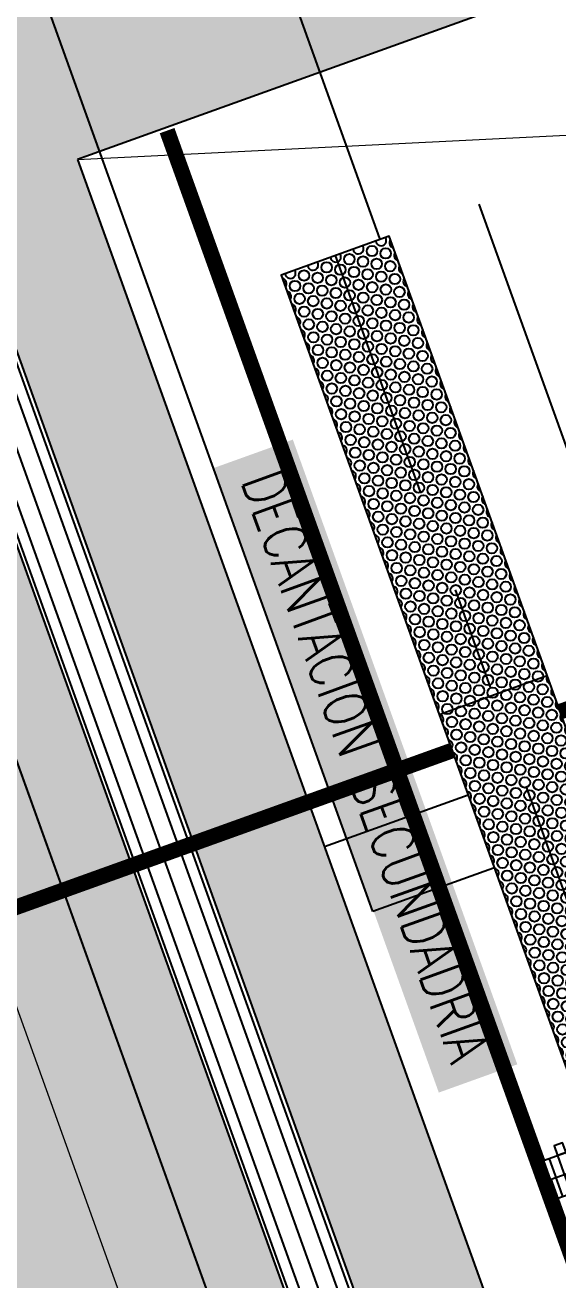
# Model space of a CAD drawing. Header units: millimetres. Extents: x 646993 to 648849, y 9708034 to 9709424.
# Drawn here: x 648235.957 to 648236.468, y 9709067.017 to 9709068.22 of the extents above; entities that cross this region are included whole.
import ezdxf

# ---------------------------------------------------------------- set-up
doc = ezdxf.new("R2010")
doc.units = ezdxf.units.MM
doc.header["$LTSCALE"] = 5
doc.header["$XCLIPFRAME"] = 2
doc.set_wipeout_variables(frame=1)
for name, pattern in [('CENTER2', [28.575000000000003, 19.05, -3.175, 3.175, -3.175]), ('DASHED2', [9.524999999999999, 6.35, -3.175]), ('HIDDEN', [9.524999999999999, 6.35, -3.175]), ('SLD-Centro', [19.05, 15.24, -1.27, 1.27, -1.27])]:
    doc.linetypes.add(name, pattern=pattern)
for name, color, linetype in [('00_RELLENO_X', 252, 'Continuous'), ('01-Dimensiones', 142, 'Continuous'), ('01-TEXTOS', 4, 'Continuous'), ('EB-Corte', 7, 'Continuous'), ('EB-tuberia', 240, 'Continuous'), ('HATCH AMBIENTE', 70, 'Continuous')]:
    doc.layers.add(name, color=color, linetype=linetype)
doc.layers.add('01-HATCH', color=56, linetype='Continuous', lineweight=5)
doc.layers.add('PROYECCION CUBIERTA', color=7, linetype='Continuous', true_color=0x000000)
doc.styles.add('Tex20', font='romans.shx', dxfattribs={"width": 0.8, "height": 0.04})
doc.styles.add('Tex40', font='romans.shx', dxfattribs={"width": 0.7, "height": 0.045})
doc.dimstyles.new('1_25', dxfattribs={"dimtxt": 0.055, "dimasz": 0.02, "dimexe": 0.015, "dimexo": 0, "dimgap": 0.0375, "dimtad": 1, "dimtoh": 1, "dimzin": 1, "dimdsep": 46, "dimtxsty": 'Tex40', "dimblk": 'DOT', "dimcen": 0, "dimdle": 0.0375, "dimclrd": 256, "dimclre": 256, "dimclrt": 4, "dimadec": 0, "dimazin": 1, "dimtfac": 1, "dimtix": 1, "dimtmove": 1, "dimatfit": 0, "dimldrblk": 'DOTSMALL', "dimfxl": 0.0015, "dimtfill": 1, "dimtolj": 1, "dimtzin": 0, "dimlwd": -1, "dimlwe": -1, "dimarcsym": 0})
picture_1 = doc.add_image_def('image1.jpg', size_in_pixel=(1920, 925))
picture_2 = doc.add_image_def('image2.ecw', size_in_pixel=(12715, 11262))

# ---------------------------------------------------------------- blocks, each defined once
blk = doc.blocks.new('*U90')
blk.add_wipeout([(0, 0.1104208364372603), (6.192992772898868, 0.11042117737883039), (6.1929927728989, 3.409415700872387e-07), (0, 0)])
blk.add_wipeout([(4.440892098500626e-16, 0.1104208364372603), (6.192992772898901, 0.11042117737884105), (6.192992772898869, 3.409415700872387e-07), (4.440892098500626e-16, 0)])
blk.add_wipeout([(4.440892098500626e-16, -1.7763568394002505e-15), (4.440892098500626e-16, 0.1104208364372603), (6.192992772898866, 0.11042117737882862), (6.192992772898866, 3.4094156831088185e-07)])
at = {"layer": 'EB-tuberia', "color": 8, "ltscale": 0.01}
for p, q in [((6.192992772898869, 0.0854464276567249), (2.601995619455622e-05, 0.08546199801359824)), ((6.192992258358772, 0.1037821730376405), (3.175039866176732e-05, 0.103789888558001)), ((6.192992772898869, 0.05521084787978944), (0, 0.05521047328375641)), ((6.1929922583652, 0.02497420369234046), (4.89137993042732e-06, 0.02495895733627668)), ((6.192992772898869, 0.006638675928045624), (-8.390689640869198e-07, 0.006631070262633398))]:
    blk.add_line(p, q, dxfattribs=at)
at = {"layer": 'EB-tuberia', "color": 240, "ltscale": 0.01}
blk.add_lwpolyline([(0, 0), (6.192992772898869, 3.409415700872387e-07), (6.192992772898869, 0.1104211773788303), (0, 0.1104208364372602)], close=True, dxfattribs=at)
blk = doc.blocks.new('_Dot')
at = {"color": 0, "linetype": 'ByBlock', "lineweight": -2}
blk.add_line((-0.5, 0), (-1, 0), dxfattribs=at)
at = {"color": 0, "linetype": 'ByBlock', "const_width": 0.5}
blk.add_lwpolyline([(-0.25, 0, 1), (0.25, 0, 1)], format="xyb", close=True, dxfattribs=at)
blk = doc.blocks.new('*U63')
at = {"layer": 'EB-Corte', "color": 251, "linetype": 'SLD-Centro', "ltscale": 0.035, "true_color": 0x636466, "const_width": 0.015}
blk.add_lwpolyline([(-4.403340360848301, 0), (0.5610245815016128, 0)], dxfattribs=at)
blk = doc.blocks.new('*U68')
at = {"layer": 'EB-Corte', "color": 251, "linetype": 'SLD-Centro', "ltscale": 0.035, "true_color": 0x636466, "const_width": 0.015}
blk.add_lwpolyline([(-5.559302458988878, 0), (0.5610245815016128, 0)], dxfattribs=at)
blk = doc.blocks.new('TUBERIA PERFORADA')
blk.add_line((1.254624084668649, -0.04791196008312681), (1.254624084668649, 0.163811574475119))
at = {"layer": '01-Dimensiones'}
for points in [[(1.254624084668649, 0.1493758789371782), (1.26462408466864, 0.1493758789371782), (1.26462408466864, 0.1407144616142944), (1.254624084668649, 0.1407144616143228)], [(1.254624084668649, -0.02481484722227378), (1.26462408466864, -0.02481484722227378), (1.26462408466864, -0.03347626454515762), (1.254624084668649, -0.0334762645451292)]]:
    blk.add_lwpolyline(points, dxfattribs=at)
blk.add_wipeout([(0.33192748032456615, 0.11276394889629215), (0.33191967270056477, 0.002744078533548855), (1.0278103065811997, 0.0029498071960849526), (1.158386114414879, 0.002949807196087617), (1.2161288965670844, 0.002949807196087617), (1.2161288965670844, -0.047911960083095284), (1.2353764906178197, -0.047911960083095284), (1.2353764906178197, 0.1638115744751314), (1.2161288965670844, 0.16381157447517092), (1.2161288965670844, 0.1129498071961681), (1.158386114414879, 0.1129498071961681), (1.0540451141535931, 0.11294980719580883)])
for p, q in [((1.21612889656717, 0.1638115744751474), (1.21612889656717, -0.04791196008309839)), ((1.235376490617909, 0.1638115744751474), (1.21612889656717, 0.1638115744751474)), ((1.235376490617909, -0.04791196008309839), (1.235376490617909, 0.1638115744751474)), ((1.254624084668649, 0.163811574475119), (1.235376490617909, 0.163811574475119)), ((1.21612889656717, 0.1493758789371782), (1.21612889656717, -0.0334762645451292)), ((1.158386114414952, 0.1129498071962018), (1.158386114414952, 0.002949807196102938)), ((1.158386114414952, 0.1129498071961734), (1.21612889656717, 0.1129498071961734)), ((1.158386114414952, 0.08665528664826638), (1.158386114414952, 0.02924432774415209)), ((1.158386114414952, 0.002949807196102938), (1.21612889656717, 0.002949807196102938)), ((1.235376490617682, 0.00237237934300083), (1.235376490617682, 0.002273133936057548)), ((1.21612889656717, -0.04791196008309839), (1.235376490617909, -0.04791196008309839)), ((1.235376490617909, -0.04791196008312681), (1.254624084668649, -0.04791196008312681))]:
    blk.add_line(p, q)
at = {"color": 3, "linetype": 'DASHED2', "ltscale": 0.5}
for p, q in [((1.21612889656717, 0.1580372962600336), (1.254624084668649, 0.1580372962600336)), ((1.21612889656717, 0.1407144616143228), (1.254624084668649, 0.1407144616143228)), ((1.21612889656717, 0.1167028254723732), (1.235376490617909, 0.1167028254723732)), ((1.21612889656717, -0.02481484722227378), (1.254624084668649, -0.02481484722227378)), ((1.21612889656717, -0.04213768186798461), (1.254624084668649, -0.04213768186798461))]:
    blk.add_line(p, q, dxfattribs=at)
at = {"color": 1, "linetype": 'CENTER2', "ltscale": 3}
for p, q in [((1.21612889656717, 0.1493758789371782), (1.254624084668649, 0.1493758789371782)), ((1.21612889656717, -0.0334762645451292), (1.254624084668649, -0.03347626454510078))]:
    blk.add_line(p, q, dxfattribs=at)
at = {"color": 1, "linetype": 'CENTER2', "ltscale": 0.003}
blk.add_line((0.7796598383639548, 0.002864638073248216), (0.7796598383639548, 0.1128646372688991), dxfattribs=at)
at = {"color": 251, "true_color": 0x636466}
blk.add_line((1.235376490618023, 0.1135272350488492), (1.235376490617682, 0.00237237934300083), dxfattribs=at)
blk.add_lwpolyline([(1.158386114414952, 0.1129498071962018), (0.3319274803245662, 0.1127639488963155), (0.3319196741106225, 0.002763948896244983), (1.158386114414952, 0.002949807196102938)])
at = {"color": 1, "linetype": 'CENTER2', "ltscale": 0.003}
blk.add_lwpolyline([(1.158386114414952, 0.05794980719602449), (0.3319235904070865, 0.05794980719602449)], dxfattribs=at)
at = {"color": 252, "true_color": 0x939598}
for centre in [(0.3462592672525489, 0.1039726027398729), (0.3593186279829297, 0.1039726027398729), (0.3723779887137653, 0.1039726027398729), (0.3854373494441461, 0.1039726027398729), (0.3984967101749817, 0.1039726027398729), (0.4115560709053625, 0.1039726027398729), (0.4246154316361981, 0.1039726027398729), (0.4376747923665789, 0.1039726027398729), (0.4507341530974145, 0.1039726027398729), (0.4637935138277953, 0.1039726027398729), (0.4768528745586309, 0.1039726027398729), (0.4900984431803863, 0.10424796226323), (0.5031578039112219, 0.10424796226323), (0.5162171646417164, 0.10424796226323), (0.529276525372552, 0.10424796226323), (0.5423358861030465, 0.10424796226323), (0.5553952468337684, 0.10424796226323), (0.5684546075642629, 0.10424796226323), (0.5815139682949848, 0.10424796226323), (0.5945733290254793, 0.10424796226323), (0.6076326897563149, 0.10424796226323), (0.6206920504868094, 0.10424796226323), (0.633751411217645, 0.10424796226323), (0.6468107719481395, 0.10424796226323), (0.6598701326788614, 0.10424796226323), (0.6729294934093559, 0.10424796226323), (0.6859888541400778, 0.10424796226323), (0.6990482148705723, 0.10424796226323), (0.7121075756014079, 0.10424796226323), (0.7251669363319024, 0.10424796226323), (0.738226297062738, 0.10424796226323), (0.7512856577932325, 0.10424796226323), (0.7643450185239544, 0.10424796226323), (0.7774043792544489, 0.10424796226323), (0.7904637399851708, 0.1042479622632015), (0.8035231007156654, 0.1042479622632015), (0.8165824614465009, 0.1042479622632015), (0.8296418221769954, 0.1042479622632015), (0.842701182907831, 0.10424796226323), (0.8557605436383255, 0.10424796226323), (0.8688199043689337, 0.10424796226323), (0.881879265099542, 0.10424796226323), (0.8949386258302638, 0.10424796226323), (0.9079979865607584, 0.10424796226323), (0.9210573472914803, 0.10424796226323), (0.9341167080219748, 0.10424796226323), (0.9471760687524693, 0.10424796226323), (0.9602354294831912, 0.10424796226323), (0.9732947902137994, 0.10424796226323), (0.9863541509444076, 0.10424796226323), (0.9994135116749021, 0.10424796226323), (1.012472872405624, 0.10424796226323), (1.025532233136346, 0.10424796226323), (1.03859159386684, 0.10424796226323), (1.051650954597335, 0.10424796226323), (1.064710315328057, 0.10424796226323), (1.077769676058551, 0.10424796226323), (1.090829036789273, 0.10424796226323), (1.103888397519768, 0.10424796226323), (1.11694775825049, 0.10424796226323), (1.130007118980984, 0.10424796226323), (1.143066479711706, 0.10424796226323), (0.3397295868871879, 0.09242009132435669), (0.3527889476177961, 0.09242009132435669), (0.3658483083484043, 0.09242009132435669), (0.3789076690790125, 0.09242009132435669), (0.3919670298096207, 0.09242009132435669), (0.4050263905402289, 0.09242009132435669), (0.4180857512708371, 0.09242009132435669), (0.4311451120014453, 0.09242009132435669), (0.4442044727320535, 0.09242009132435669), (0.4572638334626618, 0.09242009132435669), (0.47032319419327, 0.09242009132435669), (0.4833825549238782, 0.09242009132435669), (0.4966281235458609, 0.0926954508477138), (0.5096874842764691, 0.0926954508477138), (0.5227468450070774, 0.0926954508477138), (0.5358062057377992, 0.0926954508477138), (0.5488655664684075, 0.0926954508477138), (0.5619249271990157, 0.0926954508477138), (0.5749842879297375, 0.0926954508477138), (0.5880436486602321, 0.0926954508477138), (0.601103009390954, 0.0926954508477138), (0.6141623701215622, 0.0926954508477138), (0.6272217308521704, 0.0926954508477138), (0.6402810915828923, 0.0926954508477138), (0.6533404523135005, 0.0926954508477138), (0.6663998130441087, 0.0926954508477138), (0.6794591737748306, 0.0926954508477138), (0.6925185345053251, 0.0926954508477138), (0.705577895236047, 0.0926954508477138), (0.7186372559666552, 0.0926954508477138), (0.7316966166972634, 0.0926954508477138), (0.7447559774279853, 0.0926954508477138), (0.7578153381585935, 0.0926954508477138), (0.7708746988892017, 0.0926954508477138), (0.7839340596199236, 0.0926954508477138), (0.7969934203504181, 0.09269545084768538), (0.81005278108114, 0.09269545084768538), (0.8231121418117482, 0.09269545084768538), (0.8361715025423564, 0.09269545084768538), (0.8492308632730783, 0.0926954508477138), (0.8622902240036865, 0.0926954508477138), (0.8753495847342947, 0.0926954508477138), (0.8884089454647892, 0.0926954508477138), (0.9014683061955111, 0.0926954508477138), (0.9145276669261193, 0.0926954508477138), (0.9275870276567275, 0.0926954508477138), (0.940646388387222, 0.0926954508477138), (0.9537057491179439, 0.0926954508477138), (0.9667651098484384, 0.0926954508477138), (0.9798244705791603, 0.0926954508477138), (0.9928838313096549, 0.0926954508477138), (1.005943192040377, 0.0926954508477138), (1.019002552770871, 0.0926954508477138), (1.032061913501593, 0.0926954508477138), (1.045121274232088, 0.0926954508477138), (1.058180634962696, 0.0926954508477138), (1.071239995693304, 0.0926954508477138), (1.084299356424026, 0.0926954508477138), (1.09735871715452, 0.0926954508477138), (1.110418077885015, 0.0926954508477138), (1.123477438615737, 0.0926954508477138), (1.136536799346459, 0.0926954508477138), (0.3462592672525489, 0.08086757990878368), (0.3593186279829297, 0.08086757990878368), (0.3723779887137653, 0.08086757990878368), (0.3854373494441461, 0.08086757990878368), (0.3984967101749817, 0.08086757990878368), (0.4115560709053625, 0.08086757990878368), (0.4246154316361981, 0.08086757990878368), (0.4376747923665789, 0.08086757990878368), (0.4507341530974145, 0.08086757990878368), (0.4637935138277953, 0.08086757990878368), (0.4768528745586309, 0.08086757990878368), (0.4900984431803863, 0.08114293943214079), (0.5031578039112219, 0.08114293943214079), (0.5162171646417164, 0.08114293943214079), (0.529276525372552, 0.08114293943214079), (0.5423358861030465, 0.08114293943214079), (0.5553952468337684, 0.08114293943214079), (0.5684546075642629, 0.08114293943214079), (0.5815139682949848, 0.08114293943214079), (0.5945733290254793, 0.08114293943214079), (0.6076326897563149, 0.08114293943214079), (0.6206920504868094, 0.08114293943214079), (0.633751411217645, 0.08114293943214079), (0.6468107719481395, 0.08114293943214079), (0.6598701326788614, 0.08114293943214079), (0.6729294934093559, 0.08114293943214079), (0.6859888541400778, 0.08114293943214079), (0.6990482148705723, 0.08114293943214079), (0.7121075756014079, 0.08114293943214079), (0.7251669363319024, 0.08114293943214079), (0.738226297062738, 0.08114293943214079), (0.7512856577932325, 0.08114293943214079), (0.7643450185239544, 0.08114293943214079), (0.7774043792544489, 0.08114293943214079), (0.7904637399851708, 0.08114293943211237), (0.8035231007156654, 0.08114293943211237), (0.8165824614465009, 0.08114293943211237), (0.8296418221769954, 0.08114293943211237), (0.842701182907831, 0.08114293943214079), (0.8557605436383255, 0.08114293943214079), (0.8688199043689337, 0.08114293943214079), (0.881879265099542, 0.08114293943214079), (0.8949386258302638, 0.08114293943214079), (0.9079979865607584, 0.08114293943214079), (0.9210573472914803, 0.08114293943214079), (0.9341167080219748, 0.08114293943214079), (0.9471760687524693, 0.08114293943214079), (0.9602354294831912, 0.08114293943214079), (0.9732947902137994, 0.08114293943214079), (0.9863541509444076, 0.08114293943214079), (0.9994135116749021, 0.08114293943214079), (1.012472872405624, 0.08114293943214079), (1.025532233136346, 0.08114293943214079), (1.03859159386684, 0.08114293943214079), (1.051650954597335, 0.08114293943214079), (1.064710315328057, 0.08114293943214079), (1.077769676058551, 0.08114293943214079), (1.090829036789273, 0.08114293943214079), (1.103888397519768, 0.08114293943214079), (1.11694775825049, 0.08114293943214079), (1.130007118980984, 0.08114293943214079), (1.143066479711706, 0.08114293943214079), (0.3397295868871879, 0.06931506849326752), (0.3527889476177961, 0.06931506849326752), (0.3658483083484043, 0.06931506849326752), (0.3789076690790125, 0.06931506849326752), (0.3919670298096207, 0.06931506849326752), (0.4050263905402289, 0.06931506849326752), (0.4180857512708371, 0.06931506849326752), (0.4311451120014453, 0.06931506849326752), (0.4442044727320535, 0.06931506849326752), (0.4572638334626618, 0.06931506849326752), (0.47032319419327, 0.06931506849326752), (0.4833825549238782, 0.06931506849326752), (0.4966281235458609, 0.06959042801662463), (0.5096874842764691, 0.06959042801662463), (0.5227468450070774, 0.06959042801662463), (0.5358062057377992, 0.06959042801662463), (0.5488655664684075, 0.06959042801662463), (0.5619249271990157, 0.06959042801662463), (0.5749842879297375, 0.06959042801662463), (0.5880436486602321, 0.06959042801662463), (0.601103009390954, 0.06959042801662463), (0.6141623701215622, 0.06959042801662463), (0.6272217308521704, 0.06959042801662463), (0.6402810915828923, 0.06959042801662463), (0.6533404523135005, 0.06959042801662463), (0.6663998130441087, 0.06959042801662463), (0.6794591737748306, 0.06959042801662463), (0.6925185345053251, 0.06959042801662463), (0.705577895236047, 0.06959042801662463), (0.7186372559666552, 0.06959042801662463), (0.7316966166972634, 0.06959042801662463), (0.7447559774279853, 0.06959042801662463), (0.7578153381585935, 0.06959042801662463), (0.7708746988892017, 0.06959042801662463), (0.7839340596199236, 0.06959042801662463), (0.7969934203504181, 0.0695904280165962), (0.81005278108114, 0.0695904280165962), (0.8231121418117482, 0.0695904280165962), (0.8361715025423564, 0.0695904280165962), (0.8492308632730783, 0.06959042801662463), (0.8622902240036865, 0.06959042801662463), (0.8753495847342947, 0.06959042801662463), (0.8884089454647892, 0.06959042801662463), (0.9014683061955111, 0.06959042801662463), (0.9145276669261193, 0.06959042801662463), (0.9275870276567275, 0.06959042801662463), (0.940646388387222, 0.06959042801662463), (0.9537057491179439, 0.06959042801662463), (0.9667651098484384, 0.06959042801662463), (0.9798244705791603, 0.06959042801662463), (0.9928838313096549, 0.06959042801662463), (1.005943192040377, 0.06959042801662463), (1.019002552770871, 0.06959042801662463), (1.032061913501593, 0.06959042801662463), (1.045121274232088, 0.06959042801662463), (1.058180634962696, 0.06959042801662463), (1.071239995693304, 0.06959042801662463), (1.084299356424026, 0.06959042801662463), (1.09735871715452, 0.06959042801662463), (1.110418077885015, 0.06959042801662463), (1.123477438615737, 0.06959042801662463), (1.136536799346459, 0.06959042801662463), (0.3462592672525489, 0.05776255707766609), (0.3593186279829297, 0.05776255707766609), (0.3723779887137653, 0.05776255707766609), (0.3854373494441461, 0.05776255707766609), (0.3984967101749817, 0.05776255707766609), (0.4115560709053625, 0.05776255707766609), (0.4246154316361981, 0.05776255707766609), (0.4376747923665789, 0.05776255707766609), (0.4507341530974145, 0.05776255707766609), (0.4637935138277953, 0.05776255707766609), (0.4768528745586309, 0.05776255707766609), (0.4900984431803863, 0.0580379166010232), (0.5031578039112219, 0.0580379166010232), (0.5162171646417164, 0.0580379166010232), (0.529276525372552, 0.0580379166010232), (0.5423358861030465, 0.0580379166010232), (0.5553952468337684, 0.0580379166010232), (0.5684546075642629, 0.0580379166010232), (0.5815139682949848, 0.0580379166010232), (0.5945733290254793, 0.0580379166010232), (0.6076326897563149, 0.0580379166010232), (0.6206920504868094, 0.0580379166010232), (0.633751411217645, 0.0580379166010232), (0.6468107719481395, 0.0580379166010232), (0.6598701326788614, 0.0580379166010232), (0.6729294934093559, 0.0580379166010232), (0.6859888541400778, 0.0580379166010232), (0.6990482148705723, 0.0580379166010232), (0.7121075756014079, 0.0580379166010232), (0.7251669363319024, 0.0580379166010232), (0.738226297062738, 0.0580379166010232), (0.7512856577932325, 0.0580379166010232), (0.7643450185239544, 0.0580379166010232), (0.7774043792544489, 0.0580379166010232), (0.7904637399851708, 0.05803791660099478), (0.8035231007156654, 0.05803791660099478), (0.8165824614465009, 0.05803791660099478), (0.8296418221769954, 0.05803791660099478), (0.842701182907831, 0.0580379166010232), (0.8557605436383255, 0.0580379166010232), (0.8688199043689337, 0.0580379166010232), (0.881879265099542, 0.0580379166010232), (0.8949386258302638, 0.0580379166010232), (0.9079979865607584, 0.0580379166010232), (0.9210573472914803, 0.0580379166010232), (0.9341167080219748, 0.0580379166010232), (0.9471760687524693, 0.0580379166010232), (0.9602354294831912, 0.0580379166010232), (0.9732947902137994, 0.0580379166010232), (0.9863541509444076, 0.0580379166010232), (0.9994135116749021, 0.0580379166010232), (1.012472872405624, 0.0580379166010232), (1.025532233136346, 0.0580379166010232), (1.03859159386684, 0.0580379166010232), (1.051650954597335, 0.0580379166010232), (1.064710315328057, 0.0580379166010232), (1.077769676058551, 0.0580379166010232), (1.090829036789273, 0.0580379166010232), (1.103888397519768, 0.0580379166010232), (1.11694775825049, 0.0580379166010232), (1.130007118980984, 0.0580379166010232), (1.143066479711706, 0.0580379166010232), (0.3397295868871879, 0.04621004566217835), (0.3527889476177961, 0.04621004566217835), (0.3658483083484043, 0.04621004566217835), (0.3789076690790125, 0.04621004566217835), (0.3919670298096207, 0.04621004566217835), (0.4050263905402289, 0.04621004566217835), (0.4180857512708371, 0.04621004566217835), (0.4311451120014453, 0.04621004566217835), (0.4442044727320535, 0.04621004566217835), (0.4572638334626618, 0.04621004566217835), (0.47032319419327, 0.04621004566217835), (0.4833825549238782, 0.04621004566217835), (0.4966281235458609, 0.04648540518553546), (0.5096874842764691, 0.04648540518553546), (0.5227468450070774, 0.04648540518553546), (0.5358062057377992, 0.04648540518553546), (0.5488655664684075, 0.04648540518553546), (0.5619249271990157, 0.04648540518553546), (0.5749842879297375, 0.04648540518553546), (0.5880436486602321, 0.04648540518553546), (0.601103009390954, 0.04648540518553546), (0.6141623701215622, 0.04648540518553546), (0.6272217308521704, 0.04648540518553546), (0.6402810915828923, 0.04648540518553546), (0.6533404523135005, 0.04648540518553546), (0.6663998130441087, 0.04648540518553546), (0.6794591737748306, 0.04648540518553546), (0.6925185345053251, 0.04648540518553546), (0.705577895236047, 0.04648540518553546), (0.7186372559666552, 0.04648540518553546), (0.7316966166972634, 0.04648540518553546), (0.7447559774279853, 0.04648540518553546), (0.7578153381585935, 0.04648540518553546), (0.7708746988892017, 0.04648540518553546), (0.7839340596199236, 0.04648540518553546), (0.7969934203504181, 0.04648540518550703), (0.81005278108114, 0.04648540518550703), (0.8231121418117482, 0.04648540518550703), (0.8361715025423564, 0.04648540518550703), (0.8492308632730783, 0.04648540518553546), (0.8622902240036865, 0.04648540518553546), (0.8753495847342947, 0.04648540518553546), (0.8884089454647892, 0.04648540518553546), (0.9014683061955111, 0.04648540518553546), (0.9145276669261193, 0.04648540518553546), (0.9275870276567275, 0.04648540518553546), (0.940646388387222, 0.04648540518553546), (0.9537057491179439, 0.04648540518553546), (0.9667651098484384, 0.04648540518553546), (0.9798244705791603, 0.04648540518553546), (0.9928838313096549, 0.04648540518553546), (1.005943192040377, 0.04648540518553546), (1.019002552770871, 0.04648540518553546), (1.032061913501593, 0.04648540518553546), (1.045121274232088, 0.04648540518553546), (1.058180634962696, 0.04648540518553546), (1.071239995693304, 0.04648540518553546), (1.084299356424026, 0.04648540518553546), (1.09735871715452, 0.04648540518553546), (1.110418077885015, 0.04648540518553546), (1.123477438615737, 0.04648540518553546), (1.136536799346459, 0.04648540518553546), (0.3462592672525489, 0.03465753424660534), (0.3593186279829297, 0.03465753424660534), (0.3723779887137653, 0.03465753424660534), (0.3854373494441461, 0.03465753424660534), (0.3984967101749817, 0.03465753424660534), (0.4115560709053625, 0.03465753424660534), (0.4246154316361981, 0.03465753424660534), (0.4376747923665789, 0.03465753424660534), (0.4507341530974145, 0.03465753424660534), (0.4637935138277953, 0.03465753424660534), (0.4768528745586309, 0.03465753424660534), (0.4900984431803863, 0.03493289376996245), (0.5031578039112219, 0.03493289376996245), (0.5162171646417164, 0.03493289376996245), (0.529276525372552, 0.03493289376996245), (0.5423358861030465, 0.03493289376996245), (0.5553952468337684, 0.03493289376996245), (0.5684546075642629, 0.03493289376996245), (0.5815139682949848, 0.03493289376996245), (0.5945733290254793, 0.03493289376996245), (0.6076326897563149, 0.03493289376996245), (0.6206920504868094, 0.03493289376996245), (0.633751411217645, 0.03493289376996245), (0.6468107719481395, 0.03493289376996245), (0.6598701326788614, 0.03493289376996245), (0.6729294934093559, 0.03493289376996245), (0.6859888541400778, 0.03493289376996245), (0.6990482148705723, 0.03493289376996245), (0.7121075756014079, 0.03493289376996245), (0.7251669363319024, 0.03493289376996245), (0.738226297062738, 0.03493289376996245), (0.7512856577932325, 0.03493289376996245), (0.7643450185239544, 0.03493289376996245), (0.7774043792544489, 0.03493289376996245), (0.7904637399851708, 0.03493289376993403), (0.8035231007156654, 0.03493289376993403), (0.8165824614465009, 0.03493289376993403), (0.8296418221769954, 0.03493289376993403), (0.842701182907831, 0.03493289376996245), (0.8557605436383255, 0.03493289376996245), (0.8688199043689337, 0.03493289376996245), (0.881879265099542, 0.03493289376996245), (0.8949386258302638, 0.03493289376996245), (0.9079979865607584, 0.03493289376996245), (0.9210573472914803, 0.03493289376996245), (0.9341167080219748, 0.03493289376996245), (0.9471760687524693, 0.03493289376996245), (0.9602354294831912, 0.03493289376996245), (0.9732947902137994, 0.03493289376996245), (0.9863541509444076, 0.03493289376996245), (0.9994135116749021, 0.03493289376996245), (1.012472872405624, 0.03493289376996245), (1.025532233136346, 0.03493289376996245), (1.03859159386684, 0.03493289376996245), (1.051650954597335, 0.03493289376996245), (1.064710315328057, 0.03493289376996245), (1.077769676058551, 0.03493289376996245), (1.090829036789273, 0.03493289376996245), (1.103888397519768, 0.03493289376996245), (1.11694775825049, 0.03493289376996245), (1.130007118980984, 0.03493289376996245), (1.143066479711706, 0.03493289376996245), (0.3397295868871879, 0.02310502283108917), (0.3527889476177961, 0.02310502283108917), (0.3658483083484043, 0.02310502283108917), (0.3789076690790125, 0.02310502283108917), (0.3919670298096207, 0.02310502283108917), (0.4050263905402289, 0.02310502283108917), (0.4180857512708371, 0.02310502283108917), (0.4311451120014453, 0.02310502283108917), (0.4442044727320535, 0.02310502283108917), (0.4572638334626618, 0.02310502283108917), (0.47032319419327, 0.02310502283108917), (0.4833825549238782, 0.02310502283108917), (0.4966281235458609, 0.02338038235444628), (0.5096874842764691, 0.02338038235444628), (0.5227468450070774, 0.02338038235444628), (0.5358062057377992, 0.02338038235444628), (0.5488655664684075, 0.02338038235444628), (0.5619249271990157, 0.02338038235444628), (0.5749842879297375, 0.02338038235444628), (0.5880436486602321, 0.02338038235444628), (0.601103009390954, 0.02338038235444628), (0.6141623701215622, 0.02338038235444628), (0.6272217308521704, 0.02338038235444628), (0.6402810915828923, 0.02338038235444628), (0.6533404523135005, 0.02338038235444628), (0.6663998130441087, 0.02338038235444628), (0.6794591737748306, 0.02338038235444628), (0.6925185345053251, 0.02338038235444628), (0.705577895236047, 0.02338038235444628), (0.7186372559666552, 0.02338038235444628), (0.7316966166972634, 0.02338038235444628), (0.7447559774279853, 0.02338038235444628), (0.7578153381585935, 0.02338038235444628), (0.7708746988892017, 0.02338038235444628), (0.7839340596199236, 0.02338038235444628), (0.7969934203504181, 0.02338038235441786), (0.81005278108114, 0.02338038235441786), (0.8231121418117482, 0.02338038235441786), (0.8361715025423564, 0.02338038235441786), (0.8492308632730783, 0.02338038235444628), (0.8622902240036865, 0.02338038235444628), (0.8753495847342947, 0.02338038235444628), (0.8884089454647892, 0.02338038235444628), (0.9014683061955111, 0.02338038235444628), (0.9145276669261193, 0.02338038235444628), (0.9275870276567275, 0.02338038235444628), (0.940646388387222, 0.02338038235444628), (0.9537057491179439, 0.02338038235444628), (0.9667651098484384, 0.02338038235444628), (0.9798244705791603, 0.02338038235444628), (0.9928838313096549, 0.02338038235444628), (1.005943192040377, 0.02338038235444628), (1.019002552770871, 0.02338038235444628), (1.032061913501593, 0.02338038235444628), (1.045121274232088, 0.02338038235444628), (1.058180634962696, 0.02338038235444628), (1.071239995693304, 0.02338038235444628), (1.084299356424026, 0.02338038235444628), (1.09735871715452, 0.02338038235444628), (1.110418077885015, 0.02338038235444628), (1.123477438615737, 0.02338038235444628), (1.136536799346459, 0.02338038235444628), (0.3462592672525489, 0.01155251141560143), (0.3593186279829297, 0.01155251141560143), (0.3723779887137653, 0.01155251141560143), (0.3854373494441461, 0.01155251141560143), (0.3984967101749817, 0.01155251141560143), (0.4115560709053625, 0.01155251141560143), (0.4246154316361981, 0.01155251141560143), (0.4376747923665789, 0.01155251141560143), (0.4507341530974145, 0.01155251141560143), (0.4637935138277953, 0.01155251141560143), (0.4768528745586309, 0.01155251141560143), (0.4900984431803863, 0.01182787093895854), (0.5031578039112219, 0.01182787093895854), (0.5162171646417164, 0.01182787093895854), (0.529276525372552, 0.01182787093895854), (0.5423358861030465, 0.01182787093895854), (0.5553952468337684, 0.01182787093895854), (0.5684546075642629, 0.01182787093895854), (0.5815139682949848, 0.01182787093895854), (0.5945733290254793, 0.01182787093895854), (0.6076326897563149, 0.01182787093895854), (0.6206920504868094, 0.01182787093895854), (0.633751411217645, 0.01182787093895854), (0.6468107719481395, 0.01182787093895854), (0.6598701326788614, 0.01182787093895854), (0.6729294934093559, 0.01182787093895854), (0.6859888541400778, 0.01182787093895854), (0.6990482148705723, 0.01182787093895854), (0.7121075756014079, 0.01182787093895854), (0.7251669363319024, 0.01182787093895854), (0.738226297062738, 0.01182787093895854), (0.7512856577932325, 0.01182787093895854), (0.7643450185239544, 0.01182787093895854), (0.7774043792544489, 0.01182787093895854), (0.7904637399851708, 0.01182787093893012), (0.8035231007156654, 0.01182787093893012), (0.8165824614465009, 0.01182787093893012), (0.8296418221769954, 0.01182787093893012), (0.842701182907831, 0.01182787093895854), (0.8557605436383255, 0.01182787093895854), (0.8688199043689337, 0.01182787093895854), (0.881879265099542, 0.01182787093895854), (0.8949386258302638, 0.01182787093895854), (0.9079979865607584, 0.01182787093895854), (0.9210573472914803, 0.01182787093895854), (0.9341167080219748, 0.01182787093895854), (0.9471760687524693, 0.01182787093895854), (0.9602354294831912, 0.01182787093895854), (0.9732947902137994, 0.01182787093895854), (0.9863541509444076, 0.01182787093895854), (0.9994135116749021, 0.01182787093895854), (1.012472872405624, 0.01182787093895854), (1.025532233136346, 0.01182787093895854), (1.03859159386684, 0.01182787093895854), (1.051650954597335, 0.01182787093895854), (1.064710315328057, 0.01182787093895854), (1.077769676058551, 0.01182787093895854), (1.090829036789273, 0.01182787093895854), (1.103888397519768, 0.01182787093895854), (1.11694775825049, 0.01182787093895854), (1.130007118980984, 0.01182787093895854), (1.143066479711706, 0.01182787093895854)]:
    blk.add_circle(centre, 0.005022831050232258, dxfattribs=at)
for centre, start, end in [((0.3331999065217133, 0.1039726027398729), 255.3140144536258, 104.6778534902925), ((0.3397295868871879, 0.1155251141553322), 214.5789839880166, 325.4210160119834), ((0.3527889476177961, 0.1155251141553322), 214.5789839880166, 325.4210160119834), ((0.3658483083484043, 0.1155251141553322), 214.5789839880166, 325.4210160119834), ((0.3789076690790125, 0.1155251141553322), 214.5789839880166, 325.4210160119834), ((0.3919670298096207, 0.1155251141553322), 214.5789839880166, 325.4210160119834), ((0.4050263905402289, 0.1155251141553322), 214.5789839880166, 325.4210160119834), ((0.4180857512708371, 0.1155251141553322), 214.5789839880166, 325.4210160119834), ((0.4311451120014453, 0.1155251141553322), 214.5789839880166, 325.4210160119834), ((0.4442044727320535, 0.1155251141553322), 214.5789839880166, 325.4210160119834), ((0.4572638334626618, 0.1155251141553322), 214.5789839880166, 325.4210160119834), ((0.47032319419327, 0.1155251141553322), 214.5789839880166, 325.4210160119834), ((0.4833825549238782, 0.1155251141553322), 214.5789839880166, 325.4210160119834), ((0.4966281235458609, 0.1158004736786893), 214.5789839880166, 325.4210160119834), ((0.5096874842764691, 0.1158004736786893), 214.5789839880166, 325.4210160119834), ((0.5227468450070774, 0.1158004736786893), 214.5789839880166, 325.4210160119834), ((0.5358062057377992, 0.1158004736786893), 214.5789839880166, 325.4210160119834), ((0.5488655664684075, 0.1158004736786893), 214.5789839880166, 325.4210160119834), ((0.5619249271990157, 0.1158004736786893), 214.5789839880166, 325.4210160119834), ((0.5749842879297375, 0.1158004736786893), 214.5789839880166, 325.4210160119834), ((0.5880436486602321, 0.1158004736786893), 214.5789839880166, 325.4210160119834), ((0.601103009390954, 0.1158004736786893), 214.5789839880166, 325.4210160119834), ((0.6141623701215622, 0.1158004736786893), 214.5789839880166, 325.4210160119834), ((0.6272217308521704, 0.1158004736786893), 214.5789839880166, 325.4210160119834), ((0.6402810915828923, 0.1158004736786893), 214.5789839880166, 325.4210160119834), ((0.6533404523135005, 0.1158004736786893), 214.5789839880166, 325.4210160119834), ((0.6663998130441087, 0.1158004736786893), 214.5789839880166, 325.4210160119834), ((0.6794591737748306, 0.1158004736786893), 214.5789839880166, 325.4210160119834), ((0.6925185345053251, 0.1158004736786893), 214.5789839880166, 325.4210160119834), ((0.705577895236047, 0.1158004736786893), 214.5789839880166, 325.4210160119834), ((0.7186372559666552, 0.1158004736786893), 214.5789839880166, 325.4210160119834), ((0.7316966166972634, 0.1158004736786893), 214.5789839880166, 325.4210160119834), ((0.7447559774279853, 0.1158004736786893), 214.5789839880166, 325.4210160119834), ((0.7578153381585935, 0.1158004736786893), 214.5789839880166, 325.4210160119834), ((0.7708746988892017, 0.1158004736786893), 214.5789839880166, 325.4210160119834), ((0.7839340596199236, 0.1158004736786609), 214.5789839880166, 325.4210160119834), ((0.7969934203504181, 0.1158004736786609), 214.5789839880166, 325.4210160119834), ((0.81005278108114, 0.1158004736786609), 214.5789839880166, 325.4210160119834), ((0.8231121418117482, 0.1158004736786609), 214.5789839880166, 325.4210160119834), ((0.8361715025423564, 0.1158004736786893), 214.5789839880166, 325.4210160119834), ((0.8492308632730783, 0.1158004736786893), 214.5789839880166, 325.4210160119834), ((0.8622902240036865, 0.1158004736786893), 214.5789839880166, 325.4210160119834), ((0.8753495847342947, 0.1158004736786893), 214.5789839880166, 325.4210160119834), ((0.8884089454647892, 0.1158004736786893), 214.5789839880166, 325.4210160119834), ((0.9014683061955111, 0.1158004736786893), 214.5789839880166, 325.4210160119834), ((0.9145276669261193, 0.1158004736786893), 214.5789839880166, 325.4210160119834), ((0.9275870276567275, 0.1158004736786893), 214.5789839880166, 325.4210160119834), ((0.940646388387222, 0.1158004736786893), 214.5789839880166, 325.4210160119834), ((0.9537057491179439, 0.1158004736786893), 214.5789839880166, 325.4210160119834), ((0.9667651098484384, 0.1158004736786893), 214.5789839880166, 325.4210160119834), ((0.9798244705791603, 0.1158004736786893), 214.5789839880166, 325.4210160119834), ((0.9928838313096549, 0.1158004736786893), 214.5789839880166, 325.4210160119834), ((1.005943192040377, 0.1158004736786893), 214.5789839880166, 325.4210160119834), ((1.019002552770871, 0.1158004736786893), 214.5789839880166, 325.4210160119834), ((1.032061913501593, 0.1158004736786893), 214.5789839880166, 325.4210160119834), ((1.045121274232088, 0.1158004736786893), 214.5789839880166, 325.4210160119834), ((1.058180634962696, 0.1158004736786893), 214.5789839880166, 325.4210160119834), ((1.071239995693304, 0.1158004736786893), 214.5789839880166, 325.4210160119834), ((1.084299356424026, 0.1158004736786893), 214.5789839880166, 325.4210160119834), ((1.09735871715452, 0.1158004736786893), 214.5789839880166, 325.4210160119834), ((1.110418077885015, 0.1158004736786893), 214.5789839880166, 325.4210160119834), ((1.123477438615737, 0.1158004736786893), 214.5789839880166, 325.4210160119834), ((1.136536799346459, 0.1158004736786893), 214.5789839880166, 325.4210160119834), ((0.3331999065217133, 0.08086757990878368), 255.2946785350869, 104.69718940795), ((0.3331999065217133, 0.05776255707766609), 255.2753409050685, 104.7165270386766), ((0.3331999065217133, 0.03465753424660534), 255.2560015596992, 104.7358663838302), ((0.3331999065217133, 0.01155251141560143), 255.2366604976128, 104.7552074459369), ((0.3397295868871879, 0), 32.17169770215482, 147.8283022978452), ((0.3527889476177961, 0), 32.17169770215482, 147.8283022978452), ((0.3658483083484043, 0), 32.17169770215482, 147.8283022978452), ((0.3789076690790125, 0), 32.17169770215482, 147.8283022978452), ((0.3919670298096207, 0), 32.17169770215482, 147.8283022978452), ((0.4050263905402289, 0), 32.17169770215482, 147.8283022978452), ((0.4180857512708371, 0), 32.17169770215482, 147.8283022978452), ((0.4311451120014453, 0), 32.17169770215482, 147.8283022978452), ((0.4442044727320535, 0), 32.17169770215482, 147.8283022978452), ((0.4572638334626618, 0), 32.17169770215482, 147.8283022978452), ((0.47032319419327, 0), 32.17169770215482, 147.8283022978452), ((0.4833825549238782, 0), 32.17169770215482, 147.8283022978452), ((0.4966281235458609, 0.0002753595233571104), 32.17169770215482, 147.8283022978452), ((0.5096874842764691, 0.0002753595233571104), 32.17169770215482, 147.8283022978452), ((0.5227468450070774, 0.0002753595233571104), 32.17169770215482, 147.8283022978452), ((0.5358062057377992, 0.0002753595233571104), 32.17169770215482, 147.8283022978452), ((0.5488655664684075, 0.0002753595233571104), 32.17169770215482, 147.8283022978452), ((0.5619249271990157, 0.0002753595233571104), 32.17169770215482, 147.8283022978452), ((0.5749842879297375, 0.0002753595233571104), 32.17169770215482, 147.8283022978452), ((0.5880436486602321, 0.0002753595233571104), 32.17169770215482, 147.8283022978452), ((0.601103009390954, 0.0002753595233571104), 32.17169770215482, 147.8283022978452), ((0.6141623701215622, 0.0002753595233571104), 32.17169770215482, 147.8283022978452), ((0.6272217308521704, 0.0002753595233571104), 32.17169770215482, 147.8283022978452), ((0.6402810915828923, 0.0002753595233571104), 32.17169770215482, 147.8283022978452), ((0.6533404523135005, 0.0002753595233571104), 32.17169770215482, 147.8283022978452), ((0.6663998130441087, 0.0002753595233571104), 32.17169770215482, 147.8283022978452), ((0.6794591737748306, 0.0002753595233571104), 32.17169770215482, 147.8283022978452), ((0.6925185345053251, 0.0002753595233571104), 32.17169770215482, 147.8283022978452), ((0.705577895236047, 0.0002753595233571104), 32.17169770215482, 147.8283022978452), ((0.7186372559666552, 0.0002753595233571104), 32.17169770215482, 147.8283022978452), ((0.7316966166972634, 0.0002753595233571104), 32.17169770215482, 147.8283022978452), ((0.7447559774279853, 0.0002753595233571104), 32.17169770215482, 147.8283022978452), ((0.7578153381585935, 0.0002753595233571104), 32.17169770215482, 147.8283022978452), ((0.7708746988892017, 0.0002753595233571104), 32.17169770215482, 147.8283022978452), ((0.7839340596199236, 0.0002753595233286887), 32.17169770215482, 147.8283022978452), ((0.7969934203504181, 0.0002753595233286887), 32.17169770215482, 147.8283022978452), ((0.81005278108114, 0.0002753595233286887), 32.17169770215482, 147.8283022978452), ((0.8231121418117482, 0.0002753595233286887), 32.17169770215482, 147.8283022978452), ((0.8361715025423564, 0.0002753595233571104), 32.17169770215482, 147.8283022978452), ((0.8492308632730783, 0.0002753595233571104), 32.17169770215482, 147.8283022978452), ((0.8622902240036865, 0.0002753595233571104), 32.17169770215482, 147.8283022978452), ((0.8753495847342947, 0.0002753595233571104), 32.17169770215482, 147.8283022978452), ((0.8884089454647892, 0.0002753595233571104), 32.17169770215482, 147.8283022978452), ((0.9014683061955111, 0.0002753595233571104), 32.17169770215482, 147.8283022978452), ((0.9145276669261193, 0.0002753595233571104), 32.17169770215482, 147.8283022978452), ((0.9275870276567275, 0.0002753595233571104), 32.17169770215482, 147.8283022978452), ((0.940646388387222, 0.0002753595233571104), 32.17169770215482, 147.8283022978452), ((0.9537057491179439, 0.0002753595233571104), 32.17169770215482, 147.8283022978452), ((0.9667651098484384, 0.0002753595233571104), 32.17169770215482, 147.8283022978452), ((0.9798244705791603, 0.0002753595233571104), 32.17169770215482, 147.8283022978452), ((0.9928838313096549, 0.0002753595233571104), 32.17169770215482, 147.8283022978452), ((1.005943192040377, 0.0002753595233571104), 32.17169770215482, 147.8283022978452), ((1.019002552770871, 0.0002753595233571104), 32.17169770215482, 147.8283022978452), ((1.032061913501593, 0.0002753595233571104), 32.17169770215482, 147.8283022978452), ((1.045121274232088, 0.0002753595233571104), 32.17169770215482, 147.8283022978452), ((1.058180634962696, 0.0002753595233571104), 32.17169770215482, 147.8283022978452), ((1.071239995693304, 0.0002753595233571104), 32.17169770215482, 147.8283022978452), ((1.084299356424026, 0.0002753595233571104), 32.17169770215482, 147.8283022978452), ((1.09735871715452, 0.0002753595233571104), 32.17169770215482, 147.8283022978452), ((1.110418077885015, 0.0002753595233571104), 32.17169770215482, 147.8283022978452), ((1.123477438615737, 0.0002753595233571104), 32.17169770215482, 147.8283022978452), ((1.136536799346459, 0.0002753595233571104), 32.17169770215482, 147.8283022978452)]:
    blk.add_arc(centre, 0.005022831050232258, start, end, dxfattribs=at)
at = {"layer": '01-Dimensiones'}
for points in [[(1.21612889656717, 0.1493758789371782), (1.206128896567179, 0.1493758789371782), (1.206128896567179, 0.1407144616142944), (1.21612889656717, 0.1407144616143228)], [(1.21612889656717, -0.02481484722227378), (1.206128896567179, -0.02481484722227378), (1.206128896567179, -0.03347626454515762), (1.21612889656717, -0.0334762645451292)]]:
    blk.add_lwpolyline(points, dxfattribs=at)
blk = doc.blocks.new('A$C322dc3b0')
at = {"layer": '01-HATCH', "lineweight": 0}
h = blk.add_hatch(dxfattribs=at)
h.set_pattern_fill('AR-CONC', color=256, scale=0.0009999999999999998, angle=180.0000023326237, style=0)
h.set_pattern_definition([(230.0000023326237, (-525.4922287659466, -205.2984838915172), (-0.1821846696449153, 0.0159390781218074), [0.01905, -0.20955]), (175.0000023326237, (-525.4922287659466, -205.2984838915172), (0.03524342920326869, -0.1910568438042061), [0.01524, -0.16764058417]), (280.4514470326237, (-525.5074107730006, -205.2971556386353), (-0.1469412399609656, -0.1751177578944617), [0.0161900088, -0.1780902446]), (226.1842023326237, (-525.4922287638784, -205.3492838915172), (-0.2710790426037554, 0.04204231689656698), [0.02857499999999999, -0.3143249999999999]), (276.6355599426237, (-525.514818664021, -205.3457803924369), (-0.2374041239782993, -0.2474261342629098), [0.02428502313999997, -0.2671356081599995]), (171.1841535026238, (-525.4922287638784, -205.3492838915172), (-0.2374041239917733, -0.2474261342507209), [0.02285996706999999, -0.2514597319199999]), (201.0000023326237, (-525.5176287643955, -205.3365838925513), (-0.1516143954325494, 0.1022651920145679), [0.01904999999999997, -0.2095499999999997]), (146.0000023326238, (-525.5176287643955, -205.3365838925513), (-0.06180202084899318, -0.184187968638401), [0.01524, -0.16764]), (251.4514473326237, (-525.5302632973425, -205.3280617931657), (-0.2134164159434791, -0.08192277757450672), [0.0161900088, -0.1780899375999999]), (217.5000023326237, (-525.4922287659466, -205.2984838915172), (-0.003088599808190123, -0.08455503899889613), [0, -0.165608, 0, -0.17018, 0, -0.168275]), (187.5000023326237, (-525.4922287659466, -205.2984838915172), (-0.06681965843175773, -0.1001805775384791), [0, -0.09702799999999998, 0, -0.161798, 0, -0.064135]), (147.5000023326237, (-525.4355867659466, -205.2984838892112), (-0.1355905954000997, 0.005728738472514022), [0, -0.06349999999999988, 0, -0.1981199999999997, 0, -0.2628899999999995]), (137.5000023326237, (-525.4101867659466, -205.2984838881771), (-0.1481291803508555, -0.02542649706396289), [0, -0.08254999999999998, 0, -0.131572, 0, -0.18669])])
h.paths.add_polyline_path([(3.689667316981172, 8.391413488349087), (3.689667316981172, 4.891413488349031), (15.53966731698119, 4.891413488349087), (15.53966731698119, 8.391413488349087)])
h.paths.add_polyline_path([(4.789667316981081, 8.141413488349087), (4.789667316981081, 7.641413488349173), (4.479378691060674, 7.641413488349173), (4.479378688837187, 7.58188855964292), (4.439695406089868, 7.58188856127822), (4.439695408229113, 7.641413488349173), (3.939667316981172, 7.641413488349173), (3.939667316981172, 8.141413488349087), (4.4396954286957, 8.141413488349087), (4.43969543120204, 8.200938409643356), (4.479378713949359, 8.200938408008057), (4.479378711443019, 8.141413488349087)], flags=16)
h.paths.add_polyline_path([(4.439695428846107, 8.141413488349087), (4.439695427860215, 8.121571844853207), (4.459537069422595, 8.121571843121671), (4.459537050616632, 7.661255126164633), (4.439695408942157, 7.661255127865559), (4.439695408558009, 7.641413485343094), (4.289639225404358, 7.641413491355252), (4.28963924569257, 8.141413488349087)], flags=0)
h.paths.add_polyline_path([(12.53966731698119, 5.608080154692118), (12.98966733157135, 5.608080136605423), (12.98966732736289, 5.508080137283343), (12.53966731698119, 5.508080155339428)], flags=0)
h.paths.add_polyline_path([(12.8396673192309, 6.024746839430179), (13.28966731698119, 6.024746821343484), (13.28966731698119, 5.924746822021405), (12.83966731491, 5.924746840077489)], flags=0)
h.paths.add_polyline_path([(13.53966731698119, 8.141413488349087), (15.28966731698119, 8.141413488349087), (15.28966731698119, 5.141413488349087), (13.53966731698119, 5.141413488349087)], flags=16)
h.paths.add_polyline_path([(4.206519874995138, 5.504674980422749), (4.549615113090454, 5.504674966454701), (4.549615116143741, 5.579674966454661), (4.206519878048425, 5.579674980422737)], flags=8)
h.paths.add_polyline_path([(4.164015167477373, 7.690628312100927), (4.568777072239413, 7.690628298832934), (4.568777074697891, 7.765628298832922), (4.164015169935851, 7.765628312100915)], flags=8)
h.paths.add_polyline_path([(4.134233690055339, 5.199036053593687), (4.591376547198252, 5.199036038608654), (4.591376549656729, 5.274036038608642), (4.134233692513703, 5.274036053593676)], flags=8)
h.paths.add_polyline_path([(14.20208282098542, 5.192932508386605), (14.61398758289022, 5.192932494884474), (14.6139875853487, 5.267932494884462), (14.20208282344379, 5.267932508386593)], flags=8)
h.paths.add_polyline_path([(7.345017111363177, 5.201726052433685), (7.84196949231557, 5.201726036143754), (7.841969494532009, 5.269345083762801), (7.345017113579615, 5.269345100052732)], flags=8)
h.paths.add_polyline_path([(12.71496474868559, 5.183667702192537), (13.17567903439999, 5.183667687090434), (13.17567903717065, 5.268191496614236), (12.71496475145625, 5.26819151171631)], flags=8)
h.paths.add_polyline_path([(12.52716731647229, 7.253913488858018), (13.23788160218669, 7.253913459923467), (13.23788160523998, 7.328913459923456), (12.52716731952557, 7.328913488858007)], flags=24)
h.paths.add_polyline_path([(4.605053903761927, 6.151329000335409), (4.811006284714381, 6.15132899195072), (4.811006287767668, 6.22632899195068), (4.605053906815215, 6.226329000335397)], flags=24)
h.paths.add_polyline_path([(10.68618670879835, 6.789069410096715), (11.15499623260791, 6.789069391010571), (11.1549962356612, 6.86406939101056), (10.68618671185163, 6.864069410096704)], flags=24)
h.paths.add_polyline_path([(11.22234589996026, 5.174840017658198), (11.90520304281745, 5.174839995274368), (11.90520304478434, 5.23483999527437), (11.22234590192727, 5.234840017658172)], flags=8)
h.paths.add_polyline_path([(5.039667316981081, 8.141413488349087), (10.63966731698122, 8.141413488349087), (10.63966731698122, 5.141413488349087), (5.039667316981081, 5.141413488349087)], flags=16)
h.paths.add_polyline_path([(3.939667316981172, 5.141413488349144), (4.789667316981081, 5.141413488349144), (4.789667316981081, 7.391413488349031), (3.939667316981172, 7.391413488349031)], flags=16)
h.paths.add_polyline_path([(12.28966731698119, 8.141413488349087), (10.88966731698122, 8.141413488349087), (10.88966731698122, 5.141413488349144), (12.28966731698119, 5.141413488349144)], flags=16)
h.paths.add_polyline_path([(12.53966731698119, 5.141413488349116), (13.28966731698119, 5.141413488349116), (13.28966731698119, 6.391413488349116), (12.53966731698119, 6.391413488349116)], flags=16)
h.paths.add_polyline_path([(12.53966731698119, 6.641413488349116), (13.28966731698119, 6.641413488349116), (13.28966731698119, 8.141413488349116), (12.53966731698119, 8.141413488349116)], flags=16)
h.paths.add_polyline_path([(11.93966736794562, 6.991413479215709), (11.23966739190837, 6.991413479215737), (11.23966739190848, 6.291413445808899), (11.93966736794562, 6.291413445808928)], flags=0)
h.paths.add_polyline_path([(11.23966739267883, 6.991413476684613), (11.93966739264567, 6.991413457668955), (12.09184123718956, 7.491413245114899), (12.28966729096771, 7.491413238047073), (12.28966731697733, 8.141413237831586), (12.10705862794839, 7.54141324457413), (10.8896672929742, 7.541413288068441), (10.88966729097342, 7.49141328806553), (11.08749330816022, 7.491413280997705)])
h.paths.add_polyline_path([(11.93966736794562, 6.991413479215709), (11.23966739190837, 6.991413479215737), (11.23966739190848, 6.291413445808899), (11.93966736794562, 6.291413445808928)], flags=0)
blk.add_lwpolyline([(10.88966731698122, 5.141413488349144), (12.28966731698119, 5.141413488349144), (12.28966731698119, 8.141413488349087), (10.88966731698122, 8.141413488349087)], close=True)
blk.add_lwpolyline([(11.58966731698126, 5.141413488349144), (11.58966737212927, 6.391413455735574)])
at = {"color": 8, "lineweight": 0}
blk.add_lwpolyline([(10.88966731698122, 5.141413491658028), (11.23966736778186, 6.29141347016045)], dxfattribs=at)
blk.add_blockref('*U63', (15.2961166351165, 5.231552947115631))
at = {"layer": '01-TEXTOS', "color": 7, "insert": (11.23234590028812, 5.184840017330401), "char_height": 0.04, "attachment_point": 7, "rotation": 359.9999981218622, "style": 'Tex20', "bg_fill": 1, "box_fill_scale": 1.5, "bg_fill_color": 7, "bg_fill_true_color": 16777215, "bg_fill_transparency": 0}
blk.add_mtext('DECANTACION SECUNDADRIA', dxfattribs=at)
at = {"layer": '01-TEXTOS', "annotation_type": 0, "has_hookline": 1, "hookline_direction": 1}
for points, text_width in [([(11.66409049216611, 6.710950086830167), (11.66409049216611, 5.164102728573909), (10.54067533756652, 5.164102728573733)], 0.5738333333333334), ([(12.33934491652042, 5.313424593646033), (12.33934491652042, 5.489394670948315), (11.64608994037017, 5.489394670948139)], 0.5481666666666668)]:
    blk.add_leader(points, dimstyle='1_25', override={"dimgap": 0.0375, "dimtad": 1, "dimldrblk": 'Dot'}, dxfattribs=dict(at, text_width=text_width))
at = {"lineweight": 0}
blk.add_wipeout([(12.635480271321546, 2.641413455918531), (12.635480106725401, 4.891413455918526), (9.635480178206677, 4.891413333782636), (9.635480269808143, 2.6414133337826398)], dxfattribs=at)
at = {"layer": '00_RELLENO_X', "transparency": 33554577}
h = blk.add_hatch(dxfattribs=at)
h.set_pattern_fill('AR-SAND', color=256, scale=0.0025)
h.set_pattern_definition([(37.50000000000001, (-525.4922287659466, -206.9897105688292), (-0.004000078239960113, 0.1223533093323356), [0, -0.09652, 0, -0.10795, 0, -0.1031875]), (7.499999999999999, (-525.4922287659466, -206.9897105688292), (0.1123808207845007, 0.1792062751420885), [0, -0.05207, 0, -0.08699499999999999, 0, -0.0333375]), (327.5, (-525.5703337659467, -206.9897105688292), (0.1977480925603645, 0.0003592961696364405), [0, -0.03174999999999999, 0, -0.1143, 0, -0.149225]), (317.5, (-525.5703337659467, -206.9897105688292), (0.1908891131180743, 0.05573233081430407), [0, -0.015875, 0, -0.07492999999999998, 0, -0.08572499999999998])])
h.paths.add_polyline_path([(12.63548027140155, 2.6414132608339), (12.63548027750835, 2.791413585221591), (12.56548002274383, 2.791413594836285), (12.56547994350672, 4.741413455393769), (12.63548018720371, 4.741413589018492), (12.63548026945932, 4.891413540554026), (14.63967262155211, 4.891413491488635), (14.63967261544531, 4.741413491488544), (14.7896726154454, 4.741413485381742), (14.78967253924588, 2.79141348158484), (14.63967253784381, 2.791413487691642), (14.63967253173701, 2.641413578434822)])
h.paths.add_polyline_path([(9.785480183114146, 4.811413343197529), (9.785480185963934, 4.741413342996168), (9.715480184361468, 4.741413337239578), (9.715480269866362, 2.79141333675048), (9.785480263565546, 2.791413339600297), (9.785480272857626, 2.721413339296589), (9.935480266730337, 2.721413142929237), (9.935480269995196, 2.641413150643615), (10.73548075736574, 2.641413378565829), (10.73548026947219, 2.741413909182938), (10.83548026947221, 2.741413909182938), (10.83548027028655, 2.72141338121429), (12.48548026814444, 2.721413448391758), (12.48548010319223, 4.811413452457629)])
at = {"layer": '01-HATCH'}
h = blk.add_hatch(dxfattribs=at)
h.set_pattern_fill('ANGLE', color=256)
h.set_pattern_definition([(0, (-525.4922287659466, -206.9897105688292), (0, 6.985), [5.08, -1.905]), (90, (-525.4922287659466, -206.9897105688292), (-6.985, 4.277078946022131e-16), [5.08, -1.905])])
h.paths.add_polyline_path([(12.63548027140155, 2.6414132608339), (12.63548027750835, 2.791413585221591), (12.56548002274383, 2.791413594836285), (12.56547994350672, 4.741413455393769), (12.63548018720371, 4.741413589018492), (12.63548026945932, 4.891413540554026), (14.63967262155211, 4.891413491488635), (14.63967261544531, 4.741413491488544), (14.7896726154454, 4.741413485381742), (14.78967253924588, 2.79141348158484), (14.63967253784381, 2.791413487691642), (14.63967253173701, 2.641413578434822)])
h.paths.add_polyline_path([(9.785480183114146, 4.811413343197529), (9.785480185963934, 4.741413342996168), (9.715480184361468, 4.741413337239578), (9.715480269866362, 2.79141333675048), (9.785480263565546, 2.791413339600297), (9.785480272857626, 2.721413339296589), (9.935480266730337, 2.721413142929237), (9.935480269995196, 2.641413150643615), (10.73548075736574, 2.641413378565829), (10.73548026947219, 2.741413909182938), (10.83548026947221, 2.741413909182938), (10.83548027028655, 2.72141338121429), (12.48548026814444, 2.721413448391758), (12.48548010319223, 4.811413452457629)])
at = {"layer": 'HATCH AMBIENTE', "lineweight": 0}
h = blk.add_hatch(color=8, dxfattribs=at)
h.dxf.hatch_style = 1
h.paths.add_polyline_path([(12.48548018112717, 4.891413452286969), (12.48548018444092, 4.811413452457629), (9.7854801100641, 4.811413343197529), (9.785480106862451, 4.891413342996259)])
blk.add_lwpolyline([(3.689667316981172, 4.891413488349031), (3.689667316981172, 8.391413488349087), (15.53966731698119, 8.391413488349087), (15.53966731698119, 4.891413488349087)], close=True)
at = {"color": 32, "lineweight": 0}
blk.add_lwpolyline([(12.63548027125864, 2.6414132608339), (9.635480269591312, 2.641413138400253), (9.635480178234502, 4.891413333628719), (12.6354801797894, 4.891413456092977)], dxfattribs=at)
at = {"lineweight": 0}
blk.add_lwpolyline([(12.6354802712749, 2.641413455809811), (9.635480269719892, 2.641413333345525), (9.635480178234502, 4.891413333628719), (12.6354801797894, 4.891413456092977)], dxfattribs=at)
blk.add_lwpolyline([(9.7854801100641, 4.811413343197529), (12.48548018444092, 4.811413452457629), (12.48548018112717, 4.891413452286969), (9.785480106862451, 4.891413342996259)], close=True, dxfattribs=at)
blk.add_lwpolyline([(12.13966731698122, 4.891413488349031), (10.88966731698122, 4.891413488349031)])
at = {"xscale": 0.5705444917168114, "yscale": 0.5705444917168114, "zscale": 0.5705444917168114, "rotation": 5.827865095183003e-05}
blk.add_blockref('*U90', (10.81744608416784, 4.961198412300462), dxfattribs=at)
at = {"layer": 'PROYECCION CUBIERTA', "color": 1, "linetype": 'HIDDEN', "ltscale": 0.04}
blk.add_lwpolyline([(9.13548302381298, 2.138677073534922), (15.28967249081393, 2.138677029171845), (15.28966689093636, 5.388677029971831), (9.135477424424835, 5.388677072537718)], close=True, dxfattribs=at)
at = {"xscale": -1, "rotation": 90}
blk.add_blockref('*U68', (11.54456528767241, 1.08211102936022), dxfattribs=at)
at = {"layer": '01-Dimensiones'}
blk.add_blockref('TUBERIA PERFORADA', (10.72818845055389, 5.285052614588437), dxfattribs=at)

msp = doc.modelspace()

# ---------------------------------------------------------------- pictures from other files: only their frames are drawn
image = msp.add_image(picture_1, insert=(646993.0966078357, 9708530.288001908), size_in_units=(1855.5953394832904, 893.9717130323145), dxfattribs=dict(fade=50))
image.dxf.flags = 7
image = msp.add_image(picture_2, insert=(647823.3948488047, 9708681.302132897), size_in_units=(875.2560974967199, 775.2366629969329))
image.set_boundary_path([(137.7366738021374, 7886.928851276636), (1284.784918181598, 10733.94870647788), (3099.519380062819, 10473.79591035843), (3279.448574518785, 11095.64499813318), (4006.662178894505, 11005.73909768462), (8692.316926835105, 9222.605617135763), (8944.26676951535, 8222.417804837227), (12055.541491393, 4873.423395782709), (10090.57365054265, 1684.484148859978), (7313.60375874117, 2638.131695121527), (6090.656873410568, 882.9792030751705), (4284.080874782056, 967.6072438061237), (2002.337794844061, 2453.299023121595), (3226.04797623679, 5547.792270690203), (776.6223462764174, 6701.957702815533), (969.5119435563684, 7416.594267249107), (137.7366738021374, 7886.928851276636)])

# ---------------------------------------------------------------- next in the draw order: block references
at = {"rotation": 289.7679046147402}
msp.add_blockref('A$C322dc3b0', (648227.4857660421, 9709076.600345872), dxfattribs=at)

doc.saveas('drawing.dxf')
